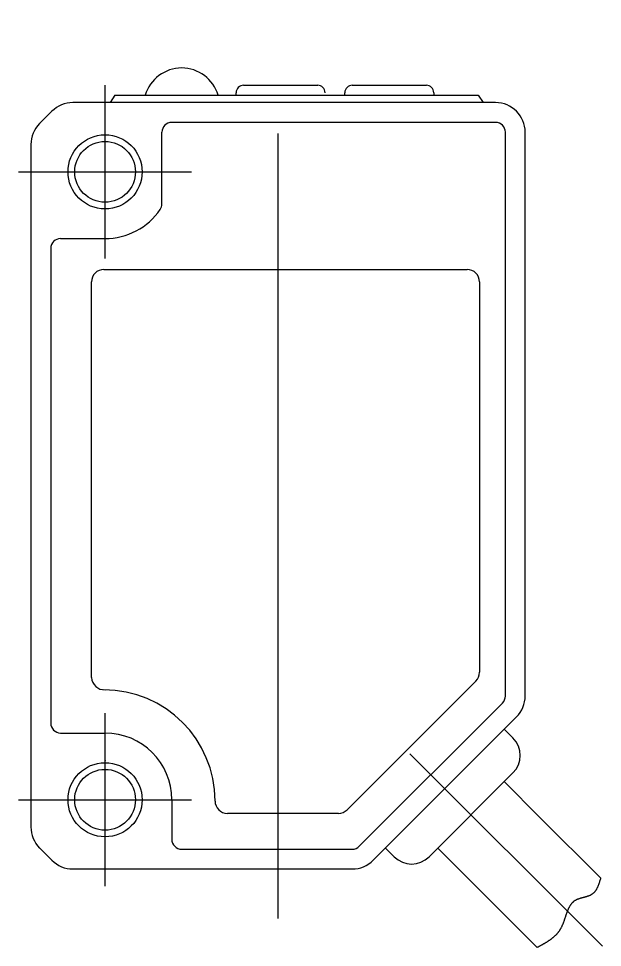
# Model space of a CAD drawing. Extents: x -19 to 104, y -28 to 504.
# Drawn here: x 78.38 to 102.01, y 190.58 to 228.15 of the extents above; entities that cross this region are included whole.
import ezdxf

# ---------------------------------------------------------------- set-up
doc = ezdxf.new("R2010")
doc.units = 0
doc.linetypes.add('CENTER', pattern=[50.8, 31.75, -6.35, 6.35, -6.35])
doc.layers.get('0').update_dxf_attribs({"linetype": 'CONTINUOUS'})
doc.layers.add('CENTER', color=1, linetype='CONTINUOUS')

msp = doc.modelspace()

# ---------------------------------------------------------------- linework, layer by layer
at = {"color": 7, "linetype": 'CONTINUOUS'}
for p, q in [((87.483, 225.453), (87.583, 225.453)), ((87.583, 225.453), (90.383, 225.453)), ((90.383, 225.453), (90.483, 225.453)), ((91.882, 225.453), (94.882, 225.453)), ((87.183, 225.053), (87.183, 225.153)), ((91.582, 225.053), (91.582, 225.153)), ((95.182, 225.153), (95.182, 225.053)), ((82.079, 224.753), (80.576, 224.753)), ((82.279, 225.053), (82.079, 224.753)), ((82.218, 224.753), (82.079, 224.753)), ((97.04, 224.753), (82.218, 224.753)), ((82.279, 225.053), (96.979, 225.053)), ((96.979, 225.053), (97.179, 224.753)), ((97.179, 224.753), (97.04, 224.753)), ((97.679, 224.753), (97.179, 224.753)), ((79.727, 224.402), (79.23, 223.905)), ((97.679, 223.953), (84.579, 223.953)), ((84.179, 220.657), (84.179, 223.553)), ((98.079, 200.749), (98.079, 223.553)), ((98.879, 200.75), (98.879, 223.553)), ((78.879, 223.056), (78.879, 195.45)), ((80.079, 219.253), (81.879, 219.253)), ((79.679, 218.853), (79.679, 199.653)), ((81.83, 218.002), (96.53, 218.002)), ((81.33, 201.502), (81.33, 217.502)), ((97.03, 217.502), (97.03, 201.71)), ((91.677, 196.149), (96.884, 201.356)), ((97.962, 200.466), (92.166, 194.67)), ((92.73, 194.105), (98.527, 199.902)), ((80.079, 199.253), (81.879, 199.253)), ((98.386, 199.054), (98.033, 199.407)), ((81.879, 198.148), (81.879, 198.138)), ((98.033, 197.286), (98.386, 197.639)), ((95.346, 194.599), (98.033, 197.286)), ((98.033, 197.286), (99.479, 195.84)), ((84.579, 196.553), (84.579, 194.953)), ((91.323, 196.002), (86.83, 196.002)), ((99.479, 195.84), (101.94, 193.379)), ((79.23, 194.602), (79.727, 194.105)), ((84.979, 194.553), (91.883, 194.553)), ((93.225, 194.599), (93.578, 194.245)), ((94.992, 194.245), (95.346, 194.599)), ((94.992, 194.245), (95.346, 194.599)), ((95.346, 194.599), (99.365, 190.58)), ((80.576, 193.753), (91.882, 193.753))]:
    msp.add_line(p, q, dxfattribs=at)
at = {"color": 3}
msp.add_polyline3d([(99.365, 190.58, 0), (99.381, 190.589, 0), (99.398, 190.598, 0), (99.414, 190.606, 0), (99.43, 190.615, 0), (99.447, 190.624, 0), (99.463, 190.633, 0), (99.479, 190.642, 0), (99.496, 190.651, 0), (99.512, 190.66, 0), (99.528, 190.669, 0), (99.544, 190.678, 0), (99.56, 190.687, 0), (99.576, 190.696, 0), (99.592, 190.705, 0), (99.609, 190.714, 0), (99.624, 190.723, 0), (99.64, 190.732, 0), (99.656, 190.741, 0), (99.672, 190.751, 0), (99.688, 190.76, 0), (99.704, 190.77, 0), (99.719, 190.779, 0), (99.735, 190.789, 0), (99.75, 190.798, 0), (99.766, 190.808, 0), (99.781, 190.818, 0), (99.796, 190.828, 0), (99.811, 190.837, 0), (99.826, 190.847, 0), (99.841, 190.858, 0), (99.856, 190.868, 0), (99.871, 190.878, 0), (99.886, 190.888, 0), (99.901, 190.899, 0), (99.915, 190.909, 0), (99.93, 190.92, 0), (99.944, 190.931, 0), (99.958, 190.942, 0), (99.972, 190.953, 0), (99.986, 190.964, 0), (100, 190.975, 0), (100.013, 190.986, 0), (100.027, 190.998, 0), (100.04, 191.009, 0), (100.054, 191.021, 0), (100.067, 191.033, 0), (100.08, 191.045, 0), (100.093, 191.057, 0), (100.105, 191.069, 0), (100.118, 191.081, 0), (100.13, 191.094, 0), (100.143, 191.106, 0), (100.155, 191.119, 0), (100.167, 191.132, 0), (100.178, 191.145, 0), (100.19, 191.159, 0), (100.201, 191.172, 0), (100.212, 191.186, 0), (100.223, 191.199, 0), (100.234, 191.213, 0), (100.245, 191.227, 0), (100.256, 191.242, 0), (100.266, 191.256, 0), (100.276, 191.271, 0), (100.286, 191.286, 0), (100.295, 191.301, 0), (100.305, 191.316, 0), (100.314, 191.331, 0), (100.323, 191.347, 0), (100.332, 191.363, 0), (100.341, 191.379, 0), (100.349, 191.395, 0), (100.358, 191.411, 0), (100.366, 191.428, 0), (100.373, 191.445, 0), (100.381, 191.462, 0), (100.389, 191.479, 0), (100.396, 191.496, 0), (100.403, 191.513, 0), (100.411, 191.53, 0), (100.418, 191.548, 0), (100.424, 191.565, 0), (100.431, 191.583, 0), (100.438, 191.601, 0), (100.444, 191.619, 0), (100.451, 191.637, 0), (100.457, 191.655, 0), (100.464, 191.673, 0), (100.47, 191.691, 0), (100.476, 191.709, 0), (100.482, 191.727, 0), (100.488, 191.745, 0), (100.495, 191.763, 0), (100.501, 191.782, 0), (100.507, 191.8, 0), (100.513, 191.818, 0), (100.519, 191.836, 0), (100.525, 191.854, 0), (100.531, 191.872, 0), (100.537, 191.89, 0), (100.543, 191.908, 0), (100.549, 191.926, 0), (100.556, 191.944, 0), (100.562, 191.962, 0), (100.568, 191.979, 0), (100.575, 191.997, 0), (100.581, 192.014, 0), (100.588, 192.032, 0), (100.594, 192.049, 0), (100.601, 192.066, 0), (100.608, 192.083, 0), (100.615, 192.1, 0), (100.622, 192.117, 0), (100.63, 192.133, 0), (100.637, 192.149, 0), (100.645, 192.166, 0), (100.652, 192.182, 0), (100.66, 192.197, 0), (100.668, 192.213, 0), (100.677, 192.228, 0), (100.685, 192.243, 0), (100.694, 192.258, 0), (100.703, 192.273, 0), (100.712, 192.287, 0), (100.721, 192.302, 0), (100.731, 192.316, 0), (100.741, 192.329, 0), (100.751, 192.343, 0), (100.761, 192.356, 0), (100.772, 192.368, 0), (100.783, 192.381, 0), (100.794, 192.393, 0), (100.805, 192.405, 0), (100.817, 192.416, 0), (100.829, 192.428, 0), (100.841, 192.438, 0), (100.854, 192.449, 0), (100.867, 192.459, 0), (100.88, 192.469, 0), (100.894, 192.478, 0), (100.908, 192.487, 0), (100.923, 192.496, 0), (100.938, 192.504, 0), (100.953, 192.512, 0), (100.968, 192.519, 0), (100.984, 192.527, 0), (101, 192.533, 0), (101.016, 192.54, 0), (101.033, 192.546, 0), (101.049, 192.552, 0), (101.066, 192.558, 0), (101.083, 192.564, 0), (101.101, 192.57, 0), (101.118, 192.575, 0), (101.136, 192.58, 0), (101.153, 192.585, 0), (101.171, 192.59, 0), (101.189, 192.595, 0), (101.207, 192.6, 0), (101.225, 192.605, 0), (101.243, 192.61, 0), (101.261, 192.615, 0), (101.279, 192.619, 0), (101.297, 192.624, 0), (101.315, 192.629, 0), (101.333, 192.634, 0), (101.35, 192.639, 0), (101.368, 192.644, 0), (101.385, 192.65, 0), (101.403, 192.655, 0), (101.42, 192.661, 0), (101.437, 192.667, 0), (101.454, 192.673, 0), (101.471, 192.679, 0), (101.487, 192.686, 0), (101.503, 192.693, 0), (101.519, 192.7, 0), (101.535, 192.708, 0), (101.55, 192.716, 0), (101.565, 192.724, 0), (101.58, 192.733, 0), (101.594, 192.742, 0), (101.608, 192.751, 0), (101.621, 192.761, 0), (101.634, 192.771, 0), (101.647, 192.782, 0), (101.659, 192.793, 0), (101.671, 192.805, 0), (101.683, 192.817, 0), (101.694, 192.829, 0), (101.705, 192.842, 0), (101.716, 192.855, 0), (101.726, 192.868, 0), (101.736, 192.882, 0), (101.746, 192.896, 0), (101.755, 192.911, 0), (101.765, 192.925, 0), (101.774, 192.94, 0), (101.782, 192.956, 0), (101.791, 192.971, 0), (101.799, 192.987, 0), (101.807, 193.003, 0), (101.814, 193.02, 0), (101.822, 193.036, 0), (101.829, 193.053, 0), (101.836, 193.07, 0), (101.843, 193.087, 0), (101.85, 193.104, 0), (101.857, 193.122, 0), (101.863, 193.14, 0), (101.87, 193.158, 0), (101.876, 193.175, 0), (101.882, 193.194, 0), (101.888, 193.212, 0), (101.894, 193.23, 0), (101.9, 193.249, 0), (101.906, 193.267, 0), (101.912, 193.286, 0), (101.917, 193.304, 0), (101.923, 193.323, 0), (101.929, 193.341, 0), (101.934, 193.36, 0), (101.94, 193.379, 0)], dxfattribs=at)
at = {"color": 3, "linetype": 'CONTINUOUS'}
for centre in [(81.879, 221.953), (81.879, 196.553)]:
    msp.add_circle(centre, 1.5, dxfattribs=at)
at = {"color": 7, "linetype": 'CONTINUOUS'}
for centre in [(81.879, 221.953), (81.879, 196.553)]:
    msp.add_circle(centre, 1.23, dxfattribs=at)
for centre, radius, start, end in [((84.979, 224.616), 1.538, 16.5321, 163.4679), ((87.483, 225.153), 0.3, 90, 180), ((87.483, 225.153), 0.3, 90, 180), ((90.483, 225.153), 0.3, 360, 90), ((90.483, 225.153), 0.3, 360, 90), ((91.882, 225.153), 0.3, 90, 180), ((94.882, 225.153), 0.3, 360, 90), ((80.576, 223.553), 1.2, 90, 135), ((97.679, 223.553), 1.2, 0, 90), ((84.579, 223.553), 0.4, 90, 180), ((97.679, 223.553), 0.4, 0, 90), ((80.079, 223.056), 1.2, 135, 180), ((83.779, 220.657), 0.4, 325.6988, 0), ((81.879, 221.953), 2.7, 270, 325.6988), ((80.079, 218.853), 0.4, 90, 180), ((81.83, 217.502), 0.5, 90, 180), ((96.53, 217.502), 0.5, 0, 90), ((81.855, 201.527), 0.526, 182.7263, 272.7263), ((96.53, 201.71), 0.5, 315, 0), ((96.53, 201.71), 0.5, 315, 0), ((81.83, 196.502), 4.5, 0, 90), ((97.679, 200.749), 0.4, 315, 0), ((97.679, 200.75), 1.2, 315, 0), ((80.079, 199.653), 0.4, 180, 270), ((81.879, 196.553), 2.7, 360, 90), ((97.679, 198.347), 1, 315, 45), ((97.679, 198.347), 1, 315, 45), ((97.679, 198.347), 1, 315, 45), ((97.679, 198.347), 1, 315, 45), ((97.679, 198.347), 1, 315, 45), ((86.83, 196.502), 0.5, 180, 270), ((91.323, 196.502), 0.5, 270, 315), ((80.079, 195.45), 1.2, 180, 225), ((84.979, 194.953), 0.4, 180, 270), ((91.883, 194.953), 0.4, 270, 315), ((80.576, 194.953), 1.2, 225, 270), ((91.882, 194.953), 1.2, 270, 315), ((94.285, 194.952), 1, 225, 315), ((94.285, 194.952), 1, 225, 315)]:
    msp.add_arc(centre, radius, start, end, dxfattribs=at)
at = {"layer": 'CENTER', "color": 1, "linetype": 'CENTER'}
for p, q in [((88.879, 191.753), (88.879, 228.153)), ((81.879, 218.453), (81.879, 225.453)), ((78.379, 221.953), (85.379, 221.953)), ((81.879, 193.053), (81.879, 200.053)), ((94.215, 198.417), (102.005, 190.626)), ((78.379, 196.553), (85.379, 196.553))]:
    msp.add_line(p, q, dxfattribs=at)

doc.saveas('drawing.dxf')
